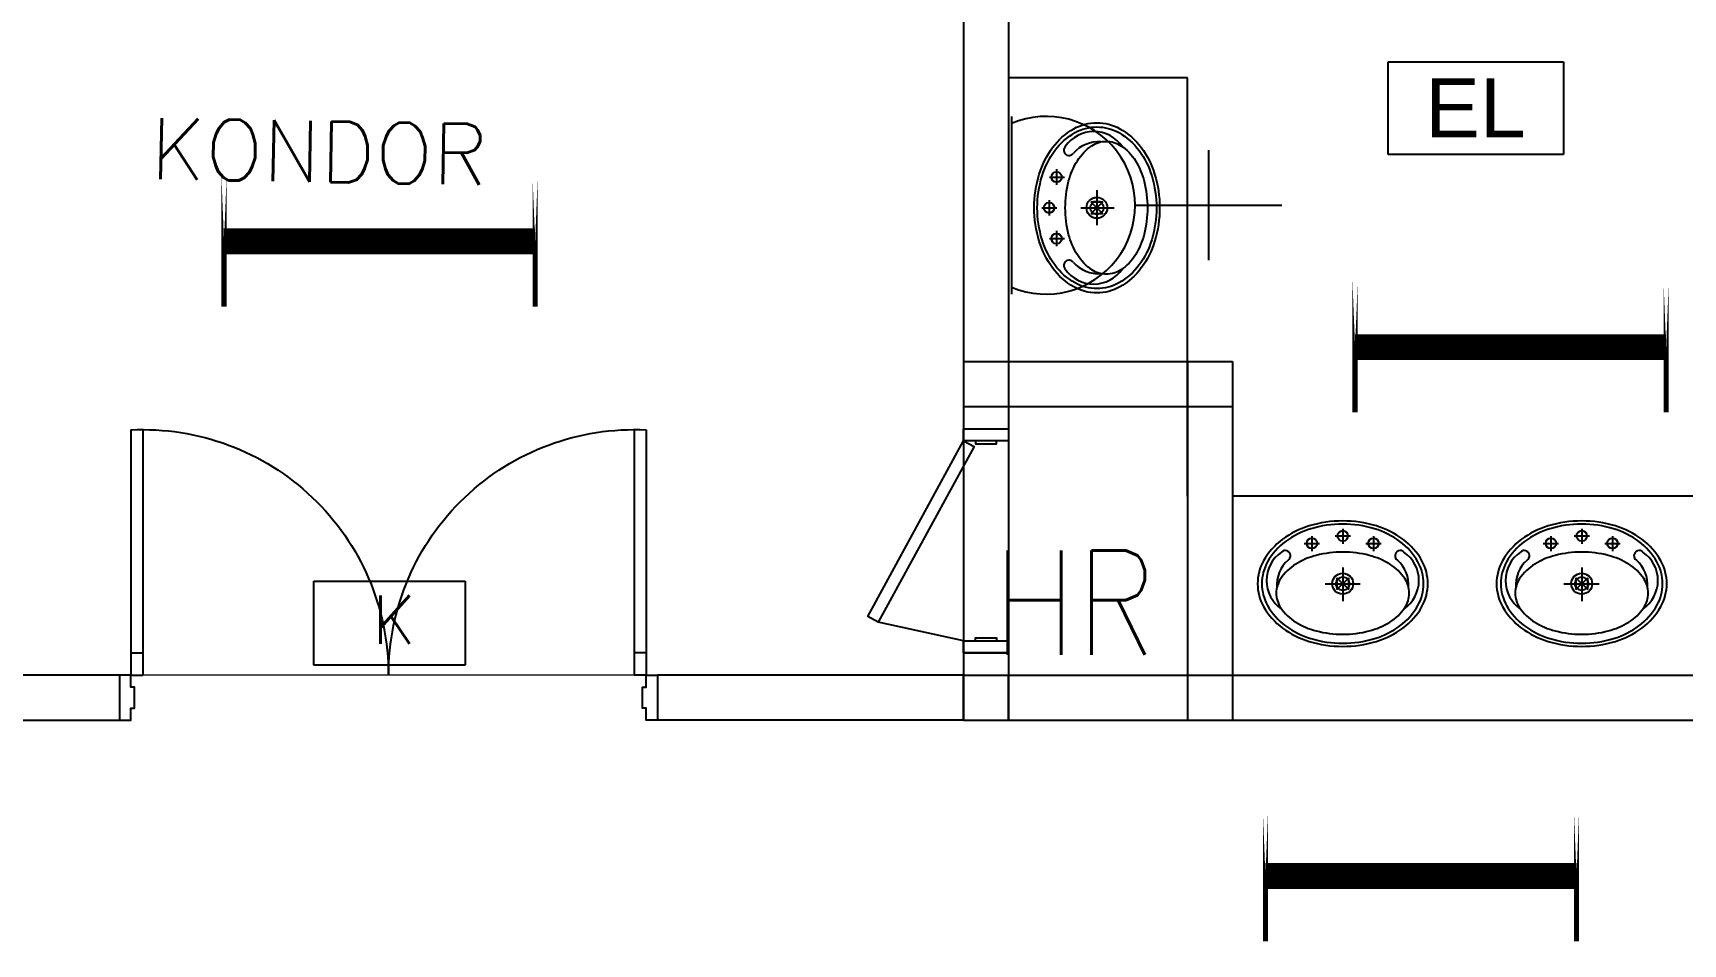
# Model space of a CAD drawing. Header units: inches. Extents: x 16928 to 514628, y -1471 to 241387.
# Drawn here: x 176265 to 181788, y 27691 to 30741 of the extents above; entities that cross this region are included whole.
import ezdxf

# ---------------------------------------------------------------- set-up
doc = ezdxf.new("R2010")
doc.units = ezdxf.units.IN
doc.header["$MEASUREMENT"] = 0
doc.linetypes.add('HIDDEN', pattern=[0.375, 0.25, -0.125])
for name, color, linetype, lineweight in [('BOMBA', 22, 'Continuous', 25), ('CORRIDOR', 8, 'Continuous', 20), ('t3', 8, 'Continuous', 25)]:
    doc.layers.add(name, color=color, linetype=linetype, lineweight=lineweight)
for name, color, linetype in [('DOOR', 2, 'Continuous'), ('DR', 9, 'Continuous'), ('ELECT', 6, 'Continuous'), ('FITTING', 8, 'Continuous'), ('LAMPU', 7, 'Continuous'), ('LW', 2, 'Continuous'), ('LWALL', 8, 'Continuous'), ('ORIGIN', 8, 'Continuous'), ('SAN', 8, 'Continuous'), ('TB', 8, 'Continuous'), ('WALL', 1, 'Continuous')]:
    doc.layers.add(name, color=color, linetype=linetype)
doc.styles.add('ARIAL', font='romans.shx', dxfattribs={"height": 2})
doc.styles.add('LAILA', font='romans.shx', dxfattribs={"width": 0.85})
doc.styles.add('SANSSERIF', font='SAS_____.pfb', dxfattribs={"width": 0.7, "height": 700})
doc.styles.add('SIMPLEX', font='simplex.shx', dxfattribs={"width": 0.8})

# ---------------------------------------------------------------- blocks, each defined once
blk = doc.blocks.new('ZPO')
at = {"layer": 'ORIGIN'}
for p, q in [((-20, 20), (-20, -20)), ((-20, 20), (20, -20)), ((-20, -20), (20, 20)), ((20, -20), (20, 20))]:
    blk.add_line(p, q, dxfattribs=at)
blk = doc.blocks.new('A$C64615766')
at = {"layer": 'CORRIDOR', "color": 2}
blk.add_line((1722.5, 822.5), (77.5, 822.5), dxfattribs=at)
at = {"layer": 'DR', "color": 3}
for p, q in [((0, 822.5), (0, 972.5)), ((1800, 822.5), (1800, 972.5))]:
    blk.add_line(p, q, dxfattribs=at)
at = {"layer": 'DR'}
for p, q in [((37.5, 822.5), (77.5, 822.5)), ((37.5, 1), (37.5, 822.5)), ((77.5, 0), (77.5, 822.5)), ((1762.5, 822.5), (1722.5, 822.5)), ((1722.5, 0), (1722.5, 822.5)), ((1762.5, 1), (1762.5, 822.5)), ((37.5, 747.5), (77.5, 747.5)), ((1762.5, 747.5), (1722.5, 747.5))]:
    blk.add_line(p, q, dxfattribs=at)
for points in [[(0, 972.5), (37.5, 972.5), (37.5, 932.5), (50, 932.5), (50, 862.5), (37.5, 862.5), (37.5, 822.5), (0, 822.5)], [(1800, 972.5), (1762.5, 972.5), (1762.5, 932.5), (1750, 932.5), (1750, 862.5), (1762.5, 862.5), (1762.5, 822.5), (1800, 822.5)]]:
    blk.add_lwpolyline(points, dxfattribs=at)
at = {"layer": 'DR', "color": 8}
for centre, start, end in [((77.5, 822.5), 267.2126, 0.0001), ((1722.5, 822.5), 179.9999, 272.7874)]:
    blk.add_arc(centre, 822.5, start, end, dxfattribs=at)
blk = doc.blocks.new('emergency light R')
at = {"layer": 'LAMPU', "color": 6, "linetype": 'Continuous'}
for p, q in [((0, 4.9), (0, 247.7)), ((0, 247.7), (459.3, 247.7)), ((459.3, 247.7), (459.3, 4.9)), ((459.3, 4.9), (0, 4.9))]:
    blk.add_line(p, q, dxfattribs=at)
at = {"layer": 'LAMPU', "color": 6, "linetype": 'Continuous', "style": 'SANSSERIF'}
blk.add_text('EL', height=153.77, dxfattribs=at).set_placement((97, 50))
blk = doc.blocks.new('13A SSO 300mm')
at = {"layer": 'ELECT', "color": 6}
for p, q in [((0, 413.8), (0, 904.4)), ((-184, 659.1), (184, 659.1)), ((-297.4, 0), (297.4, 0))]:
    blk.add_line(p, q, dxfattribs=at)
blk.add_arc((0, 116.3), 297.4, 336.9763, 203.0237, dxfattribs=at)

msp = doc.modelspace()

# ---------------------------------------------------------------- linework, layer by layer
at = {"layer": 'BOMBA', "color": 8, "linetype": 'ByBlock', "ltscale": 10}
for p, q in [((177204.5, 28905.2), (177711.4, 28905.2)), ((177204.5, 28624.6), (177204.5, 28905.2)), ((177204.5, 28905.2), (177711.4, 28905.2)), ((177204.5, 28624.6), (177204.5, 28905.2)), ((177711.4, 28905.2), (177711.4, 28624.6)), ((177711.4, 28905.2), (177711.4, 28624.6)), ((177711.4, 28624.6), (177204.5, 28624.6)), ((177711.4, 28624.6), (177204.5, 28624.6))]:
    msp.add_line(p, q, dxfattribs=at)
at = {"layer": 'BOMBA', "color": 3, "linetype": 'ByBlock', "ltscale": 10}
for p, q in [((177204.5, 28905.2), (177711.4, 28905.2)), ((177204.5, 28624.6), (177204.5, 28905.2)), ((177711.4, 28905.2), (177711.4, 28624.6)), ((177711.4, 28624.6), (177204.5, 28624.6))]:
    msp.add_line(p, q, dxfattribs=at)
at = {"layer": 'DR'}
msp.add_line((179380, 28705.4), (179094.3, 28768.1), dxfattribs=at)
for points in [[(179380, 29415.4), (179530, 29415.4), (179530, 29375.4), (179380, 29375.4)], [(179380, 29375.4), (179415.1, 29356.3), (179094.3, 28768.1), (179059.2, 28787.2)], [(179380, 28705.4), (179530, 28705.4), (179530, 28665.4), (179380, 28665.4)]]:
    msp.add_lwpolyline(points, close=True, dxfattribs=at)
for points in [[(179420, 29375.4), (179420, 29365.4), (179490, 29365.4), (179490, 29375.4)], [(179420, 28705.4), (179420, 28715.4), (179490, 28715.4), (179490, 28705.4)]]:
    msp.add_lwpolyline(points, dxfattribs=at)
at = {"layer": 'FITTING', "color": 3, "const_width": 17.4}
for points in [[(176904.4, 30262.1), (176904.4, 29824.6)], [(177945.8, 30262.1), (177945.8, 29824.6)], [(180690.6, 29907.7), (180690.6, 29470.2)], [(181731.9, 29907.7), (181731.9, 29470.2)], [(180390.5, 28136.9), (180390.5, 27699.5)], [(181431.8, 28136.9), (181431.8, 27699.5)]]:
    msp.add_lwpolyline(points, close=True, dxfattribs=at)
at = {"layer": 'FITTING', "color": 3, "const_width": 86.8}
for points in [[(176904.4, 30043.3), (177945.8, 30043.3)], [(180690.6, 29688.9), (181731.9, 29688.9)], [(180390.5, 27918.2), (181431.8, 27918.2)]]:
    msp.add_lwpolyline(points, dxfattribs=at)
at = {"layer": 'LW'}
for p, q in [((179380, 29415.4), (179380, 28665.4)), ((179530, 29415.4), (179530, 28665.4))]:
    msp.add_line(p, q, dxfattribs=at)
at = {"layer": 'LWALL'}
for p, q in [((180130, 30590.4), (179530, 30590.4)), ((180130, 29190.4), (180130, 30590.4)), ((181930, 29190.4), (180280, 29190.4))]:
    msp.add_line(p, q, dxfattribs=at)
at = {"layer": 'SAN'}
for p, q in [((179691.4, 30284.2), (179691.4, 30232.7)), ((179667.4, 30258.4), (179717.4, 30258.4)), ((179826.4, 30214.8), (179826.4, 30097.2)), ((179666.4, 30181.2), (179666.4, 30129.7)), ((179642.4, 30155.4), (179692.4, 30155.4)), ((179772.2, 30155.4), (179884.4, 30155.4)), ((179667.4, 30052.4), (179717.4, 30052.4)), ((179691.4, 30078.2), (179691.4, 30026.7)), ((180546.2, 29056.1), (180546.2, 29006)), ((180623.5, 29057.1), (180675, 29057.1)), ((180649.2, 29081.1), (180649.2, 29031)), ((180752.2, 29056.1), (180752.2, 29006)), ((181346.2, 29056.1), (181346.2, 29006)), ((181423.5, 29057.1), (181475, 29057.1)), ((181449.2, 29081.1), (181449.2, 29031)), ((181552.2, 29056.1), (181552.2, 29006)), ((180520.5, 29032.1), (180572, 29032.1)), ((180726.5, 29032.1), (180778, 29032.1)), ((181320.5, 29032.1), (181372, 29032.1)), ((181526.5, 29032.1), (181578, 29032.1)), ((180649.2, 28951.3), (180649.2, 28839)), ((181449.2, 28951.3), (181449.2, 28839)), ((180589.9, 28897.1), (180707.4, 28897.1)), ((181389.9, 28897.1), (181507.4, 28897.1))]:
    msp.add_line(p, q, dxfattribs=at)
for points in [[(179826.4, 30440.4, -0.128734), (179903.2, 30420.3, -0.10631), (179974.9, 30357, -0.084902), (180019.6, 30268, -0.074193), (180036.4, 30155.4, -0.074193), (180019.6, 30042.9, -0.084902), (179974.9, 29953.9, -0.10631), (179903.2, 29890.5, -0.128734), (179826.4, 29870.4, -0.128734), (179749.6, 29890.5, -0.10631), (179677.9, 29953.9, -0.084902), (179633.2, 30042.9, -0.074193), (179616.4, 30155.4, -0.074193), (179633.2, 30268, -0.084902), (179677.9, 30357, -0.10631), (179749.6, 30420.3, -0.128734)], [(179826.4, 30426.2, -0.128734), (179899.4, 30407.1, -0.10631), (179967.5, 30346.9, -0.084902), (180009.9, 30262.3, -0.074193), (180025.9, 30155.4, -0.074193), (180009.9, 30048.5, -0.084902), (179967.5, 29964, -0.10631), (179899.4, 29903.8, -0.128734), (179826.4, 29884.7, -0.128734), (179753.4, 29903.8, -0.10631), (179685.3, 29964, -0.084902), (179642.8, 30048.5, -0.074193), (179626.9, 30155.4, -0.074193), (179642.8, 30262.3, -0.084902), (179685.3, 30346.9, -0.10631), (179753.4, 30407.1, -0.128734)], [(179858.1, 30377.9, -0.148706), (179906.8, 30363.1, -0.107099), (179955.4, 30312.8, -0.07588), (179984.4, 30244.4, -0.062731), (179995.6, 30155.4, -0.062731), (179984.4, 30066.5, -0.07588), (179955.4, 29998.1, -0.107099), (179906.8, 29947.7, -0.148706), (179858.1, 29932.9, -0.148706), (179809.4, 29947.7, -0.107099), (179760.9, 29998.1, -0.07588), (179731.8, 30066.5, -0.062731), (179720.6, 30155.4, -0.062731), (179731.8, 30244.4, -0.07588), (179760.9, 30312.8, -0.107099), (179809.4, 30363.1, -0.148706)], [(180364.2, 28897.1, 0.128734), (180384.3, 28820.3, 0.10631), (180447.7, 28748.6, 0.084902), (180536.7, 28703.9, 0.074193), (180649.2, 28687.1, 0.074193), (180761.8, 28703.9, 0.084902), (180850.8, 28748.6, 0.10631), (180914.1, 28820.3, 0.128734), (180934.2, 28897.1, 0.128734), (180914.1, 28973.9, 0.10631), (180850.8, 29045.6, 0.084902), (180761.8, 29090.3, 0.074193), (180649.2, 29107.1, 0.074193), (180536.7, 29090.3, 0.084902), (180447.7, 29045.6, 0.10631), (180384.3, 28973.9, 0.128734)], [(180378.5, 28897.1, 0.128734), (180397.6, 28824.1, 0.10631), (180457.8, 28756, 0.084902), (180542.3, 28713.5, 0.074193), (180649.2, 28697.6, 0.074193), (180756.1, 28713.5, 0.084902), (180840.7, 28756, 0.10631), (180900.9, 28824.1, 0.128734), (180920, 28897.1, 0.128734), (180900.9, 28970.1, 0.10631), (180840.7, 29038.1, 0.084902), (180756.1, 29080.6, 0.074193), (180649.2, 29096.6, 0.074193), (180542.3, 29080.6, 0.084902), (180457.8, 29038.1, 0.10631), (180397.6, 28970.1, 0.128734)], [(181164.2, 28897.1, 0.128734), (181184.3, 28820.3, 0.10631), (181247.7, 28748.6, 0.084902), (181336.7, 28703.9, 0.074193), (181449.2, 28687.1, 0.074193), (181561.8, 28703.9, 0.084902), (181650.8, 28748.6, 0.10631), (181714.1, 28820.3, 0.128734), (181734.2, 28897.1, 0.128734), (181714.1, 28973.9, 0.10631), (181650.8, 29045.6, 0.084902), (181561.8, 29090.3, 0.074193), (181449.2, 29107.1, 0.074193), (181336.7, 29090.3, 0.084902), (181247.7, 29045.6, 0.10631), (181184.3, 28973.9, 0.128734)], [(181178.5, 28897.1, 0.128734), (181197.6, 28824.1, 0.10631), (181257.8, 28756, 0.084902), (181342.3, 28713.5, 0.074193), (181449.2, 28697.6, 0.074193), (181556.1, 28713.5, 0.084902), (181640.7, 28756, 0.10631), (181700.9, 28824.1, 0.128734), (181720, 28897.1, 0.128734), (181700.9, 28970.1, 0.10631), (181640.7, 29038.1, 0.084902), (181556.1, 29080.6, 0.074193), (181449.2, 29096.6, 0.074193), (181342.3, 29080.6, 0.084902), (181257.8, 29038.1, 0.10631), (181197.6, 28970.1, 0.128734)], [(180426.7, 28865.3, 0.148706), (180441.5, 28816.6, 0.107099), (180491.9, 28768.1, 0.07588), (180560.3, 28739.1, 0.062731), (180649.2, 28727.8, 0.062731), (180738.2, 28739.1, 0.07588), (180806.6, 28768.1, 0.107099), (180856.9, 28816.6, 0.148706), (180871.7, 28865.3, 0.148706), (180856.9, 28914, 0.107099), (180806.6, 28962.6, 0.07588), (180738.2, 28991.6, 0.062731), (180649.2, 29002.8, 0.062731), (180560.3, 28991.6, 0.07588), (180491.9, 28962.6, 0.107099), (180441.5, 28914, 0.148706)], [(181226.7, 28865.3, 0.148706), (181241.5, 28816.6, 0.107099), (181291.9, 28768.1, 0.07588), (181360.3, 28739.1, 0.062731), (181449.2, 28727.8, 0.062731), (181538.2, 28739.1, 0.07588), (181606.6, 28768.1, 0.107099), (181656.9, 28816.6, 0.148706), (181671.7, 28865.3, 0.148706), (181656.9, 28914, 0.107099), (181606.6, 28962.6, 0.07588), (181538.2, 28991.6, 0.062731), (181449.2, 29002.8, 0.062731), (181360.3, 28991.6, 0.07588), (181291.9, 28962.6, 0.107099), (181241.5, 28914, 0.148706)]]:
    msp.add_lwpolyline(points, format="xyb", close=True, dxfattribs=at)
for centre, radius in [((179691.4, 30258.4), 17.5), ((179666.4, 30155.4), 17.5), ((179826.4, 30155.4), 35), ((179826.4, 30155.4), 22.5), ((179691.4, 30052.4), 17.5), ((180649.2, 29057.1), 17.5), ((181449.2, 29057.1), 17.5), ((180546.2, 29032.1), 17.5), ((180752.2, 29032.1), 17.5), ((181346.2, 29032.1), 17.5), ((181552.2, 29032.1), 17.5), ((180649.2, 28897.1), 35), ((180649.2, 28897.1), 22.5), ((181449.2, 28897.1), 35), ((181449.2, 28897.1), 22.5)]:
    msp.add_circle(centre, radius, dxfattribs=at)
for centre, radius, start, end in [((179815.9, 30295.1), 115.5, 34.0878, 145.6157), ((179732.8, 30347.8), 17.5, 134.137, 328.3974), ((179832.6, 30261.6), 114.6, 86.3908, 137.7916), ((179732.8, 29963.1), 17.5, 31.6026, 225.863), ((179815.9, 30015.7), 115.5, 214.3843, 325.9122), ((179832.6, 30049.3), 114.6, 222.2084, 273.6092), ((180509.5, 28907.6), 115.5, 124.3843, 235.9122), ((180456.9, 28990.7), 17.5, 301.6026, 135.863), ((180841.6, 28990.7), 17.5, 44.137, 238.3974), ((180788.9, 28907.6), 115.5, 304.0878, 55.6157), ((181309.5, 28907.6), 115.5, 124.3843, 235.9122), ((181256.9, 28990.7), 17.5, 301.6026, 135.863), ((181641.6, 28990.7), 17.5, 44.137, 238.3974), ((181588.9, 28907.6), 115.5, 304.0878, 55.6157), ((180543.1, 28890.9), 114.6, 132.2084, 183.6092), ((180755.4, 28890.9), 114.6, 356.3908, 47.7916), ((181343.1, 28890.9), 114.6, 132.2084, 183.6092), ((181555.4, 28890.9), 114.6, 356.3908, 47.7916)]:
    msp.add_arc(centre, radius, start, end, dxfattribs=at)
at = {"layer": 'WALL'}
for p, q in [((179380, 33590.4), (179380, 29415.4)), ((179530, 33590.4), (179530, 29415.4)), ((179380, 29640.4), (180280, 29640.4)), ((180130, 29640.4), (180130, 28440.4)), ((180280, 29640.4), (180280, 28440.4)), ((179380, 29490.4), (180280, 29490.4)), ((179380, 29415.4), (179530, 29415.4)), ((179380, 29415.4), (179530, 29415.4)), ((179380, 28665.4), (179530, 28665.4)), ((179380, 28665.4), (179530, 28665.4)), ((179380, 28665.4), (179380, 28440.4)), ((179530, 28665.4), (179530, 28440.4)), ((176555, 28590.4), (175530, 28590.4)), ((179380, 28590.4), (178355, 28590.4)), ((179380, 28590.4), (182080, 28590.4)), ((179380, 28440.4), (179380, 28590.4)), ((179530, 28440.4), (179530, 28590.4)), ((175530, 28440.4), (176555, 28440.4)), ((179380, 28440.4), (178355, 28440.4)), ((179380, 28440.4), (182080, 28440.4))]:
    msp.add_line(p, q, dxfattribs=at)

# ---------------------------------------------------------------- block references
at = {"layer": 'DOOR', "ltscale": 2000, "xscale": -1, "rotation": 180}
msp.add_blockref('A$C64615766', (176555, 29412.9), dxfattribs=at)
at = {"layer": 'LAMPU', "color": 8, "xscale": 1.27951153594687, "yscale": 1.27951153594687, "zscale": 1.27951153594687}
msp.add_blockref('emergency light R', (180801, 30327.6), dxfattribs=at)
at = {"layer": 'SAN', "extrusion": (0, 0, -1), "zscale": -1, "rotation": 270}
msp.add_blockref('ZPO', (-179826.4, 30155.4), dxfattribs=at)
at = {"layer": 'SAN'}
for p in [(180649.2, 28897.1), (181449.2, 28897.1)]:
    msp.add_blockref('ZPO', p, dxfattribs=at)
at = {"layer": 'TB', "color": 6, "linetype": 'Continuous', "rotation": 270}
msp.add_blockref('13A SSO 300mm', (179540.5, 30163.9), dxfattribs=at)

# ---------------------------------------------------------------- texts
at = {"layer": 'BOMBA', "color": 8, "linetype": 'ByBlock', "ltscale": 10, "style": 'SIMPLEX'}
msp.add_text('K', height=162.1, dxfattribs=at).set_placement((177400.1, 28695.7))
msp.add_text('K', height=162.1, dxfattribs=at).set_placement((177400.1, 28695.7))
at = {"layer": 'BOMBA', "color": 3, "linetype": 'ByBlock', "ltscale": 10, "style": 'SIMPLEX'}
msp.add_text('K', height=162.1, dxfattribs=at).set_placement((177400.1, 28695.7))
at = {"layer": 't3', "style": 'LAILA', "width": 0.85}
msp.add_text(' HR', height=350, dxfattribs=at).set_placement((179273.3, 28658.6))
at = {"layer": 'TB', "linetype": 'HIDDEN', "style": 'ARIAL'}
msp.add_text('KONDOR', height=204.04, rotation=358.969, dxfattribs=at).set_placement((176657.1, 30251.7))

doc.saveas('drawing.dxf')
